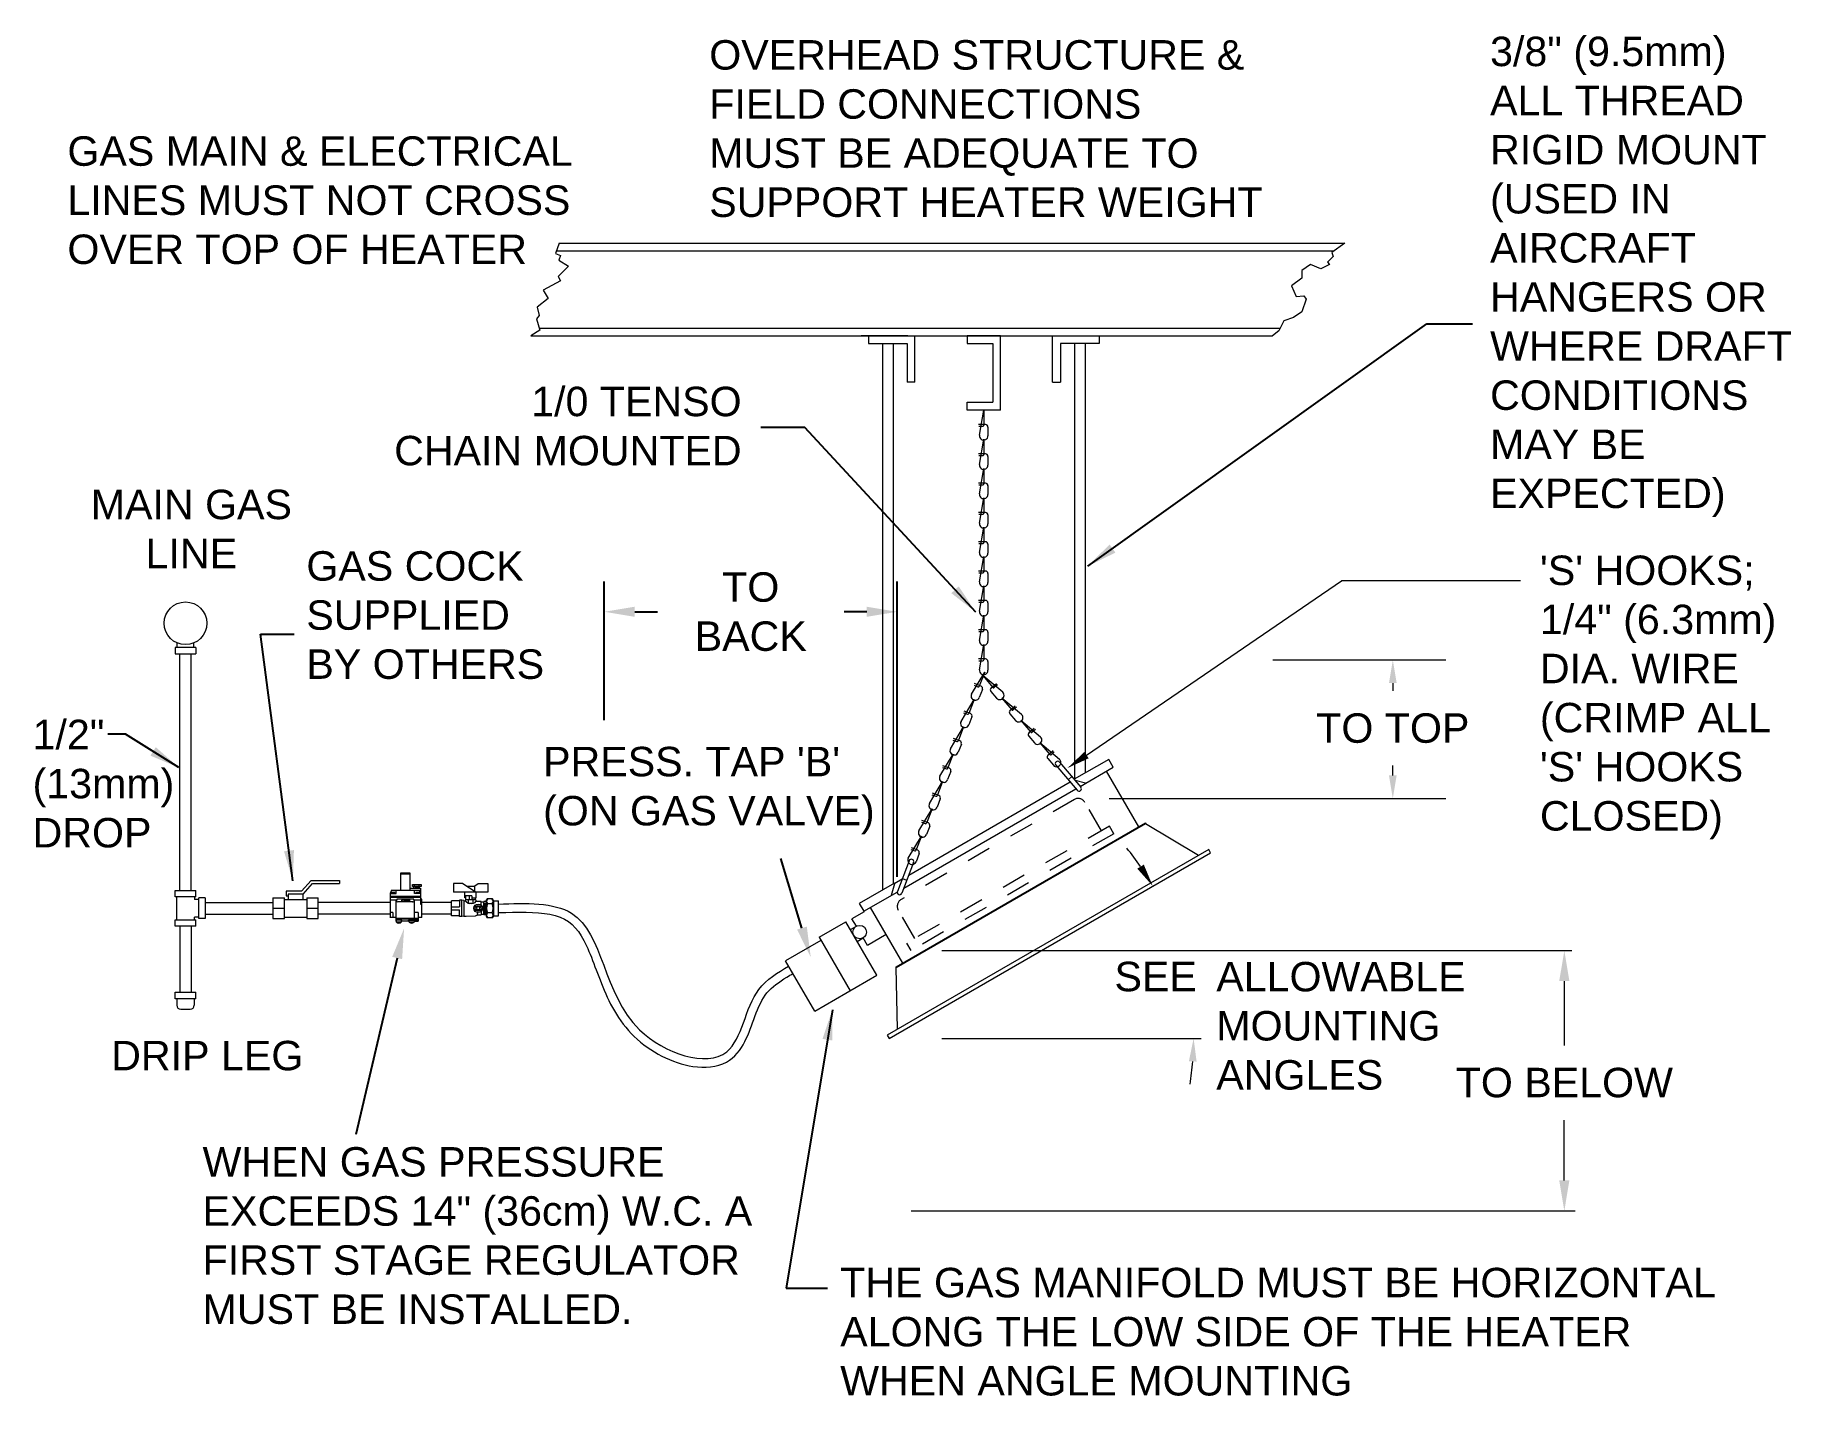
# Model space of a CAD drawing. Header units: inches. Extents: x 4.84 to 11.99, y 1.9 to 7.45.
import ezdxf

# ---------------------------------------------------------------- set-up
doc = ezdxf.new("R2010")
doc.units = ezdxf.units.IN
doc.header["$MEASUREMENT"] = 0
doc.linetypes.add('HIDDEN2', pattern=[0.1875, 0.125, -0.0625])
doc.layers.add('Objects', color=7, linetype='Continuous')
doc.layers.add('Text', color=7, linetype='Continuous')
doc.styles.add('Arial', font='ARIAL.TTF', dxfattribs={"height": 0.12})
doc.dimstyles.new('Arial', dxfattribs={"dimtxt": 0.15, "dimasz": 0.124, "dimexe": 0.124, "dimexo": 0.0625, "dimgap": 0.09, "dimtad": 0, "dimtih": 1, "dimtoh": 1, "dimdec": 3, "dimzin": 0, "dimdsep": 46, "dimtxsty": 'Arial', "dimcen": 0.09, "dimclrd": 256, "dimclre": 256, "dimclrt": 256, "dimadec": 0, "dimazin": 0, "dimtfac": 1, "dimtdec": 3, "dimtofl": 0, "dimtmove": 0, "dimatfit": 3, "dimfxl": 0, "dimtolj": 1, "dimtzin": 0, "dimarcsym": 0})
doc.dimstyles.new('STANDARD_WS', dxfattribs={"dimscale": 1.222222, "dimtxt": 0.18, "dimasz": 0.18, "dimexe": 0.18, "dimexo": 0.0625, "dimgap": 0.09, "dimtad": 0, "dimtih": 1, "dimtoh": 1, "dimdec": 4, "dimzin": 0, "dimdsep": 46, "dimtxsty": 'Standard', "dimcen": 0.09, "dimadec": 0, "dimazin": 0, "dimtfac": 1, "dimtdec": 4, "dimtofl": 0, "dimtmove": 0, "dimatfit": 3, "dimfxl": 0, "dimtolj": 1, "dimtzin": 0, "dimarcsym": 0})

# ---------------------------------------------------------------- blocks, each defined once
blk = doc.blocks.new('*D1')
at = {"layer": 'DEFPOINTS', "color": 0}
for p in [(8.4068, 3.716), (8.4068, 2.6555), (11.0672, 2.6555)]:
    blk.add_point(p, dxfattribs=at)
at = {"layer": 'Text', "color": 7, "lineweight": 20}
for p, q in [((8.5318, 3.716), (11.0982, 3.716)), ((11.0672, 3.592), (11.0672, 3.3298)), ((11.0672, 2.7795), (11.0672, 3.0256))]:
    blk.add_line(p, q, dxfattribs=at)
at = {"layer": 'Text', "color": 7}
for points in [[(11.0465, 3.592), (11.0878, 3.592), (11.0672, 3.716)], [(11.0465, 2.7795), (11.0878, 2.7795), (11.0672, 2.6555)]]:
    blk.add_solid(points, dxfattribs=at)
at = {"layer": 'Text', "color": 7, "lineweight": 20, "insert": (11.0672, 3.1777), "char_height": 0.12, "attachment_point": 5, "style": 'Arial'}
blk.add_mtext('\\A1;TO BELOW', dxfattribs=at)

msp = doc.modelspace()

# ---------------------------------------------------------------- linework, layer by layer
at = {"layer": 'Objects', "color": 7, "lineweight": 20}
for p, q in [((6.9729, 6.5983), (6.9577, 6.5564)), ((6.9729, 6.5983), (10.1738, 6.5983)), ((10.1738, 6.5983), (10.1202, 6.5594)), ((6.9577, 6.5564), (6.9784, 6.547)), ((6.9615, 6.5668), (10.1303, 6.5668)), ((6.9784, 6.547), (6.9709, 6.5283)), ((6.9709, 6.5283), (7.0103, 6.5039)), ((10.0333, 6.5112), (9.9985, 6.4861)), ((10.0758, 6.4938), (10.0333, 6.5112)), ((10.1105, 6.5112), (10.0758, 6.4938)), ((10.126, 6.544), (10.1028, 6.5208)), ((10.1028, 6.5208), (10.1105, 6.5112)), ((10.1202, 6.5594), (10.126, 6.544)), ((6.9784, 6.4439), (6.907, 6.4064)), ((7.0103, 6.5039), (6.969, 6.4626)), ((6.969, 6.4626), (6.9784, 6.4439)), ((9.9985, 6.4552), (9.956, 6.4243)), ((9.9985, 6.4861), (9.9985, 6.4552)), ((6.9277, 6.3726), (6.8826, 6.337)), ((6.907, 6.4064), (6.9277, 6.3726)), ((9.956, 6.4243), (9.9753, 6.38)), ((9.9753, 6.38), (10.0062, 6.3838)), ((10.0159, 6.3703), (9.9985, 6.3182)), ((10.0062, 6.3838), (10.0159, 6.3703)), ((6.892, 6.3032), (6.8807, 6.2901)), ((6.8826, 6.337), (6.892, 6.3032)), ((9.9637, 6.2951), (9.9251, 6.2816)), ((9.9985, 6.3182), (9.9637, 6.2951)), ((6.8939, 6.2432), (6.858, 6.2203)), ((6.8807, 6.2901), (6.8939, 6.2432)), ((6.8915, 6.2518), (9.9095, 6.2518)), ((9.9038, 6.2411), (9.8783, 6.2203)), ((9.9251, 6.2816), (9.9038, 6.2411)), ((6.858, 6.2203), (9.8783, 6.2203)), ((8.3926, 6.2203), (8.2036, 6.2203)), ((8.2332, 6.2203), (8.2332, 6.1888)), ((8.2332, 6.1888), (8.3907, 6.1888)), ((8.2901, 6.1888), (8.2901, 3.9632)), ((8.3339, 6.1888), (8.3339, 3.9885)), ((8.3907, 6.1888), (8.3907, 6.0313)), ((8.4222, 6.0313), (8.4222, 6.2203)), ((8.7708, 6.2203), (8.6347, 6.2203)), ((8.6347, 6.2203), (8.6347, 6.1888)), ((8.6347, 6.1888), (8.7393, 6.1888)), ((8.7393, 6.1888), (8.7393, 5.9497)), ((8.7708, 5.9182), (8.7708, 6.2203)), ((8.983, 6.0313), (8.983, 6.2203)), ((9.0145, 6.1888), (9.0145, 6.0313)), ((9.172, 6.1888), (9.0145, 6.1888)), ((9.0713, 6.1888), (9.0713, 4.4142)), ((9.1152, 6.1888), (9.1152, 4.4396)), ((9.172, 6.2203), (9.172, 6.1888)), ((8.4222, 6.0313), (8.3907, 6.0313)), ((8.983, 6.0313), (9.0145, 6.0313)), ((8.6347, 5.9497), (8.7393, 5.9497)), ((8.6347, 5.9182), (8.6347, 5.9497)), ((8.7708, 5.9182), (8.6347, 5.9182)), ((5.4928, 4.9512), (5.4086, 4.9512)), ((5.4086, 4.9512), (5.4086, 4.9247)), ((5.4172, 4.9512), (5.4172, 4.9689)), ((5.4843, 4.9512), (5.4843, 4.9689)), ((5.4928, 4.9512), (5.4928, 4.9247)), ((5.4086, 4.9247), (5.4928, 4.9247)), ((5.4275, 3.961), (5.4275, 4.9247)), ((5.4739, 3.961), (5.4739, 4.9247)), ((9.8795, 4.8999), (10.5839, 4.8999)), ((10.3686, 4.8059), (10.3686, 4.7738)), ((10.3686, 4.4297), (10.3686, 4.4696)), ((9.2137, 4.3357), (10.5839, 4.3357)), ((5.4086, 3.961), (5.4928, 3.961)), ((5.4086, 3.9345), (5.4086, 3.961)), ((5.4928, 3.9345), (5.4086, 3.9345)), ((5.4141, 3.9345), (5.4141, 3.8419)), ((5.4275, 3.961), (5.4739, 3.961)), ((5.4874, 3.9345), (5.4874, 3.9246)), ((5.4928, 3.9345), (5.4928, 3.961)), ((5.9238, 3.9579), (5.8614, 3.9579)), ((5.8614, 3.9579), (5.8614, 3.939)), ((5.8614, 3.939), (5.8685, 3.939)), ((5.9294, 3.9455), (5.8685, 3.9455)), ((5.8685, 3.9455), (5.8685, 3.9248)), ((5.9238, 3.9579), (5.962, 4.0011)), ((5.9294, 3.9455), (5.9676, 3.9887)), ((5.9304, 3.9248), (5.9304, 3.9455)), ((5.962, 4.0011), (6.0779, 4.0011)), ((5.9676, 3.9887), (6.0779, 3.9887)), ((6.0779, 4.0011), (6.0779, 3.9887)), ((5.5047, 3.9246), (5.4874, 3.9246)), ((5.5313, 3.9303), (5.5047, 3.9303)), ((5.5047, 3.8461), (5.5047, 3.9303)), ((5.5047, 3.865), (5.5047, 3.9114)), ((5.5313, 3.9303), (5.5313, 3.8461)), ((5.5313, 3.9114), (5.8071, 3.9114)), ((5.5313, 3.865), (5.8071, 3.865)), ((5.8071, 3.9303), (5.8534, 3.9303)), ((5.8071, 3.9303), (5.8071, 3.8461)), ((5.8071, 3.8882), (5.8534, 3.8882)), ((5.8534, 3.8461), (5.8534, 3.9303)), ((5.8534, 3.9248), (5.9455, 3.9248)), ((5.8534, 3.865), (5.8534, 3.9114)), ((5.9455, 3.9303), (5.9918, 3.9303)), ((5.9455, 3.9303), (5.9455, 3.8461)), ((5.9455, 3.8882), (5.9918, 3.8882)), ((5.9918, 3.8461), (5.9918, 3.9303)), ((6.2837, 3.9114), (5.9918, 3.9114)), ((5.9918, 3.865), (5.9918, 3.9114)), ((6.2837, 3.865), (5.9918, 3.865)), ((6.5341, 3.9114), (6.414, 3.9114)), ((6.5341, 3.865), (6.414, 3.865)), ((5.4086, 3.8419), (5.4928, 3.8419)), ((5.4086, 3.8154), (5.4086, 3.8419)), ((5.4928, 3.8154), (5.4086, 3.8154)), ((5.4275, 3.8419), (5.4739, 3.8419)), ((5.4275, 3.8154), (5.4275, 3.5463)), ((5.4739, 3.8154), (5.4739, 3.5463)), ((5.5047, 3.8517), (5.4874, 3.8517)), ((5.4874, 3.8419), (5.4874, 3.8517)), ((5.4928, 3.8154), (5.4928, 3.8419)), ((5.5313, 3.8461), (5.5047, 3.8461)), ((5.8071, 3.8461), (5.8534, 3.8461)), ((5.8534, 3.8516), (5.9455, 3.8516)), ((5.9455, 3.8461), (5.9918, 3.8461)), ((5.4086, 3.5463), (5.4928, 3.5463)), ((5.4086, 3.5198), (5.4086, 3.5463)), ((5.4928, 3.5198), (5.4086, 3.5198)), ((5.4148, 3.5198), (5.4148, 3.4938)), ((5.4867, 3.5198), (5.4867, 3.4938)), ((5.4928, 3.5198), (5.4928, 3.5463)), ((5.4317, 3.4769), (5.4697, 3.4769)), ((8.5315, 3.3585), (9.5882, 3.3585))]:
    msp.add_line(p, q, dxfattribs=at)
at = {"layer": 'Objects', "color": 7, "linetype": 'Continuous', "lineweight": 20}
for p, q in [((8.685, 5.8152), (8.7027, 5.9182)), ((8.7027, 5.9182), (8.7027, 5.856)), ((8.7094, 5.8593), (8.6813, 5.8593)), ((8.6817, 5.852), (8.6988, 5.852)), ((8.685, 5.6958), (8.7027, 5.7988)), ((8.7027, 5.7988), (8.7027, 5.7366)), ((8.7194, 5.8488), (8.7194, 5.8131)), ((8.7094, 5.7398), (8.6813, 5.7398)), ((8.6817, 5.7326), (8.6988, 5.7326)), ((8.7194, 5.7294), (8.7194, 5.6937)), ((8.685, 5.5763), (8.7027, 5.6793)), ((8.7027, 5.6793), (8.7027, 5.6171)), ((8.7094, 5.6204), (8.6813, 5.6204)), ((8.6817, 5.6132), (8.6988, 5.6132)), ((8.7194, 5.61), (8.7194, 5.5743)), ((8.685, 5.4569), (8.7027, 5.5599)), ((8.7027, 5.5599), (8.7027, 5.4977)), ((8.7094, 5.501), (8.6813, 5.501)), ((8.6817, 5.4938), (8.6988, 5.4938)), ((8.685, 5.3375), (8.7027, 5.4405)), ((8.7027, 5.4405), (8.7027, 5.3783)), ((8.7194, 5.4905), (8.7194, 5.4548)), ((8.7094, 5.3816), (8.6813, 5.3816)), ((8.6817, 5.3743), (8.6988, 5.3743)), ((8.7194, 5.3711), (8.7194, 5.3354)), ((8.685, 5.2181), (8.7027, 5.3211)), ((8.7027, 5.3211), (8.7027, 5.2589)), ((8.7094, 5.2621), (8.6813, 5.2621)), ((8.6817, 5.2549), (8.6988, 5.2549)), ((8.7194, 5.2517), (8.7194, 5.216)), ((8.685, 5.0986), (8.7027, 5.2016)), ((8.7027, 5.2016), (8.7027, 5.1395)), ((8.7094, 5.1427), (8.6813, 5.1427)), ((8.6817, 5.1355), (8.6988, 5.1355)), ((8.685, 4.9792), (8.7027, 5.0822)), ((8.7027, 5.0822), (8.7027, 5.02)), ((8.7194, 5.1323), (8.7194, 5.0966)), ((8.7094, 5.0233), (8.6813, 5.0233)), ((8.6817, 5.0161), (8.6988, 5.0161)), ((8.7194, 5.0128), (8.7194, 4.9771)), ((8.685, 4.8598), (8.7027, 4.9628)), ((8.7027, 4.9628), (8.7027, 4.9006)), ((8.7094, 4.9039), (8.6813, 4.9039)), ((8.6817, 4.8966), (8.6988, 4.8966)), ((8.7194, 4.8934), (8.7194, 4.8577)), ((8.6526, 4.761), (8.7062, 4.8507)), ((8.6628, 4.7966), (8.6788, 4.7904)), ((8.6913, 4.7933), (8.6651, 4.8034)), ((8.7062, 4.8507), (8.6839, 4.7927)), ((8.7795, 4.7683), (8.6993, 4.8354)), ((8.6993, 4.8354), (8.7395, 4.788)), ((8.7323, 4.7861), (8.7537, 4.8043)), ((8.7582, 4.7985), (8.7451, 4.7875)), ((8.6097, 4.6496), (8.6633, 4.7393)), ((8.6633, 4.7393), (8.641, 4.6813)), ((8.6969, 4.78), (8.6841, 4.7467)), ((8.7314, 4.7717), (8.7545, 4.7444)), ((8.8566, 4.6772), (8.7765, 4.7443)), ((8.7765, 4.7443), (8.8167, 4.6968)), ((8.6199, 4.6851), (8.6358, 4.679)), ((8.6484, 4.6819), (8.6222, 4.692)), ((8.654, 4.6686), (8.6411, 4.6352)), ((8.8086, 4.6805), (8.8316, 4.6533)), ((8.8095, 4.695), (8.8309, 4.7131)), ((8.8353, 4.7074), (8.8223, 4.6963)), ((8.9338, 4.586), (8.8537, 4.6531)), ((8.8537, 4.6531), (8.8938, 4.6057)), ((8.5668, 4.5381), (8.6204, 4.6279)), ((8.6054, 4.5705), (8.5792, 4.5806)), ((8.6204, 4.6279), (8.598, 4.5698)), ((8.8857, 4.5894), (8.9088, 4.5621)), ((8.8866, 4.6038), (8.9081, 4.622)), ((8.9125, 4.6162), (8.8994, 4.6052)), ((8.5238, 4.4267), (8.5774, 4.5164)), ((8.5774, 4.5164), (8.5551, 4.4584)), ((8.5769, 4.5737), (8.5929, 4.5676)), ((8.611, 4.5571), (8.5982, 4.5238)), ((9.0109, 4.4949), (8.9308, 4.562)), ((8.9308, 4.562), (8.971, 4.5145)), ((8.9638, 4.5127), (8.9852, 4.5308)), ((8.9896, 4.5251), (8.9766, 4.514)), ((8.534, 4.4623), (8.55, 4.4561)), ((8.5625, 4.459), (8.5363, 4.4691)), ((8.5681, 4.4457), (8.5553, 4.4124)), ((8.9629, 4.4982), (8.9859, 4.471)), ((8.9961, 4.4711), (9.0826, 4.3689)), ((9.0112, 4.4838), (9.0977, 4.3816)), ((9.2112, 4.495), (9.0705, 4.4137)), ((9.095, 4.3848), (9.2298, 4.4626)), ((9.3335, 4.2201), (9.2026, 4.4469)), ((9.2298, 4.4626), (9.2112, 4.495)), ((8.3764, 3.9699), (9.0776, 4.3748)), ((9.0544, 4.4022), (8.3966, 4.0224)), ((8.4809, 4.3153), (8.5345, 4.405)), ((8.5345, 4.405), (8.5121, 4.347)), ((9.0613, 4.4246), (9.0463, 4.4118)), ((9.1173, 4.3977), (9.0743, 4.4092)), ((8.4379, 4.2038), (8.4916, 4.2935)), ((8.4916, 4.2935), (8.4692, 4.2355)), ((8.4911, 4.3508), (8.507, 4.3447)), ((8.5196, 4.3476), (8.4934, 4.3577)), ((8.5252, 4.3342), (8.5123, 4.3009)), ((8.3449, 3.6494), (9.3607, 4.2359)), ((8.3459, 3.6477), (9.3617, 4.2342)), ((8.4481, 4.2394), (8.4641, 4.2332)), ((8.4766, 4.2361), (8.4504, 4.2463)), ((8.4822, 4.2228), (8.4694, 4.1895)), ((9.3607, 4.2359), (9.3617, 4.2342)), ((9.3617, 4.2342), (9.5776, 4.1043)), ((8.395, 4.0924), (8.4486, 4.1821)), ((8.4486, 4.1821), (8.4263, 4.1241)), ((9.6185, 4.1279), (8.3095, 3.3721)), ((8.3173, 3.3585), (9.6264, 4.1143)), ((8.3984, 4.0819), (8.3503, 3.957)), ((8.4052, 4.1279), (8.4211, 4.1218)), ((8.4337, 4.1247), (8.4075, 4.1348)), ((8.4393, 4.1114), (8.4265, 4.078)), ((9.6264, 4.1143), (9.6185, 4.1279)), ((6.3266, 4.0319), (6.3266, 3.962)), ((6.3654, 4.0319), (6.3266, 4.0319)), ((6.3654, 4.028), (6.3266, 4.028)), ((6.3654, 3.962), (6.3654, 4.0319)), ((8.3695, 4.0068), (8.3395, 3.9894)), ((8.4168, 4.0748), (8.3687, 3.9499)), ((8.3705, 4.0094), (8.3889, 4.0024)), ((6.2897, 3.962), (6.2839, 3.9484)), ((6.2839, 3.9484), (6.3091, 3.9484)), ((6.2839, 3.9484), (6.2839, 3.8513)), ((6.4082, 3.9367), (6.2839, 3.9367)), ((6.2878, 3.9523), (6.2878, 3.9484)), ((6.3033, 3.9523), (6.2878, 3.9523)), ((6.2897, 3.962), (6.4082, 3.962)), ((6.3033, 3.9484), (6.3033, 3.9523)), ((6.3091, 3.9484), (6.3091, 3.962)), ((6.3656, 3.9697), (6.4082, 3.9697)), ((6.3752, 3.9775), (6.3752, 3.9853)), ((6.3752, 3.9853), (6.4101, 3.9853)), ((6.4101, 3.9775), (6.3752, 3.9775)), ((6.381, 3.9697), (6.381, 3.9775)), ((6.383, 3.9775), (6.383, 3.9853)), ((6.383, 3.9484), (6.383, 3.962)), ((6.4082, 3.9484), (6.383, 3.9484)), ((6.4012, 3.974), (6.3845, 3.974)), ((6.3887, 3.9523), (6.3887, 3.9484)), ((6.4043, 3.9523), (6.3887, 3.9523)), ((6.4024, 3.9775), (6.4024, 3.9853)), ((6.4024, 3.962), (6.4082, 3.9484)), ((6.4043, 3.9697), (6.4043, 3.9775)), ((6.4043, 3.9484), (6.4043, 3.9523)), ((6.4082, 3.9697), (6.4082, 3.9057)), ((6.4101, 3.9853), (6.4101, 3.9775)), ((6.5807, 3.9892), (6.5419, 3.9892)), ((6.5419, 3.9892), (6.5419, 3.9543)), ((6.6817, 3.9543), (6.5419, 3.9543)), ((6.5807, 3.9892), (6.635, 3.9543)), ((6.5885, 3.9309), (6.5885, 3.9543)), ((6.6176, 3.9387), (6.5885, 3.9387)), ((6.593, 3.9232), (6.593, 3.9387)), ((6.6273, 3.9776), (6.5988, 3.9776)), ((6.606, 3.9387), (6.606, 3.9232)), ((6.6176, 3.9387), (6.6176, 3.9232)), ((6.6247, 3.9776), (6.6429, 3.9892)), ((6.6273, 3.9776), (6.6273, 3.9592)), ((6.6351, 3.9309), (6.6351, 3.9543)), ((6.6429, 3.9892), (6.6817, 3.9892)), ((6.6817, 3.9892), (6.6817, 3.9543)), ((8.3385, 3.9911), (8.1953, 3.9085)), ((8.214, 3.8761), (8.3497, 3.9545)), ((8.3265, 3.9411), (8.3395, 3.9894)), ((8.3395, 3.9894), (8.3385, 3.9911)), ((6.2952, 3.8705), (6.2837, 3.8705)), ((6.4082, 3.9329), (6.2839, 3.9329)), ((6.3111, 3.9212), (6.2839, 3.9212)), ((6.2952, 3.8705), (6.2952, 3.8513)), ((6.3092, 3.8356), (6.3092, 3.9212)), ((6.381, 3.9251), (6.3111, 3.9251)), ((6.3111, 3.9251), (6.3111, 3.9212)), ((6.3761, 3.9144), (6.3159, 3.9144)), ((6.3302, 3.9228), (6.3318, 3.9197)), ((6.3409, 3.9228), (6.3302, 3.9228)), ((6.3302, 3.9165), (6.3318, 3.9196)), ((6.3409, 3.9165), (6.3302, 3.9165)), ((6.3424, 3.9206), (6.3409, 3.9228)), ((6.3424, 3.9187), (6.3409, 3.9165)), ((6.3543, 3.9206), (6.3424, 3.9206)), ((6.3543, 3.9187), (6.3424, 3.9187)), ((6.3663, 3.9196), (6.3543, 3.9223)), ((6.3543, 3.9223), (6.3543, 3.9206)), ((6.3663, 3.9196), (6.3543, 3.917)), ((6.3543, 3.917), (6.3543, 3.9187)), ((6.381, 3.9212), (6.381, 3.9251)), ((6.4082, 3.9212), (6.381, 3.9212)), ((6.383, 3.8356), (6.383, 3.9212)), ((6.3985, 3.8707), (6.383, 3.8707)), ((6.3985, 3.8707), (6.3985, 3.8357)), ((6.414, 3.9251), (6.4082, 3.9251)), ((6.4082, 3.9057), (6.414, 3.9057)), ((6.414, 3.8513), (6.414, 3.9251)), ((6.5671, 3.9193), (6.5341, 3.9193)), ((6.5341, 3.8571), (6.5341, 3.9193)), ((6.5341, 3.894), (6.5671, 3.894)), ((6.5341, 3.8823), (6.5671, 3.8823)), ((6.5769, 3.9215), (6.5671, 3.9215)), ((6.5671, 3.9215), (6.5671, 3.894)), ((6.5671, 3.8549), (6.5671, 3.8823)), ((6.5846, 3.9204), (6.5769, 3.9215)), ((6.5769, 3.8549), (6.5769, 3.9215)), ((6.5846, 3.9204), (6.5846, 3.8559)), ((6.593, 3.9309), (6.5885, 3.9309)), ((6.593, 3.9232), (6.5898, 3.918)), ((6.6334, 3.9232), (6.593, 3.9232)), ((6.6027, 3.9232), (6.6027, 3.9093)), ((6.6176, 3.9076), (6.606, 3.9076)), ((6.6176, 3.9309), (6.6351, 3.9309)), ((6.6208, 3.9232), (6.6208, 3.9081)), ((6.6306, 3.9309), (6.6306, 3.9232)), ((6.6334, 3.9232), (6.6334, 3.9159)), ((6.6546, 3.9154), (6.6334, 3.9154)), ((6.6361, 3.8882), (6.6395, 3.894)), ((6.6395, 3.8823), (6.6361, 3.8882)), ((6.6462, 3.894), (6.6395, 3.894)), ((6.6462, 3.8823), (6.6395, 3.8823)), ((6.6407, 3.8709), (6.6407, 3.8667)), ((6.6462, 3.894), (6.6496, 3.8882)), ((6.6496, 3.8882), (6.6462, 3.8823)), ((6.6546, 3.9012), (6.6546, 3.9154)), ((6.6662, 3.9137), (6.6546, 3.9137)), ((6.6546, 3.8752), (6.6546, 3.861)), ((6.6662, 3.8627), (6.6546, 3.8627)), ((6.6749, 3.9154), (6.6662, 3.9154)), ((6.6662, 3.861), (6.6662, 3.9154)), ((6.6704, 3.9109), (6.6704, 3.8655)), ((6.6749, 3.9205), (6.6787, 3.9259)), ((6.6749, 3.9205), (6.6749, 3.8559)), ((6.7012, 3.9264), (6.6795, 3.9264)), ((6.7001, 3.9071), (6.6808, 3.9071)), ((6.7001, 3.8692), (6.6808, 3.8692)), ((6.706, 3.9205), (6.7022, 3.9259)), ((6.706, 3.9205), (6.706, 3.8559)), ((6.706, 3.9193), (6.7254, 3.9193)), ((6.7254, 3.8571), (6.7254, 3.9193)), ((8.215, 3.8744), (8.1656, 3.8458)), ((8.1953, 3.9085), (8.214, 3.8761)), ((8.3722, 3.6651), (8.2412, 3.8919)), ((6.3092, 3.8513), (6.2837, 3.8513)), ((6.3104, 3.8357), (6.3091, 3.8357)), ((6.3985, 3.8474), (6.3092, 3.8474)), ((6.3985, 3.8435), (6.3092, 3.8435)), ((6.3325, 3.8397), (6.3092, 3.8397)), ((6.3104, 3.8319), (6.3104, 3.8397)), ((6.3298, 3.8319), (6.3104, 3.8319)), ((6.3298, 3.8397), (6.3298, 3.8319)), ((6.3622, 3.8357), (6.3298, 3.8357)), ((6.3324, 3.8358), (6.3324, 3.8397)), ((6.3596, 3.8358), (6.3596, 3.8396)), ((6.3597, 3.8397), (6.3985, 3.8397)), ((6.3622, 3.8319), (6.3622, 3.8397)), ((6.3816, 3.8319), (6.3622, 3.8319)), ((6.3816, 3.8397), (6.3816, 3.8319)), ((6.3816, 3.8357), (6.3985, 3.8357)), ((6.414, 3.8513), (6.3985, 3.8513)), ((6.5671, 3.8571), (6.5341, 3.8571)), ((6.5769, 3.8549), (6.5671, 3.8549)), ((6.5846, 3.8559), (6.5769, 3.8549)), ((6.5846, 3.8559), (6.5941, 3.8559)), ((6.5941, 3.8559), (6.632, 3.8576)), ((6.6387, 3.861), (6.6546, 3.861)), ((6.6749, 3.861), (6.6662, 3.861)), ((6.6749, 3.8559), (6.6787, 3.8505)), ((6.7012, 3.85), (6.6796, 3.85)), ((6.706, 3.8559), (6.7022, 3.8505)), ((6.706, 3.8571), (6.7254, 3.8571)), ((8.0318, 3.7706), (8.1409, 3.8336)), ((8.2668, 3.6154), (8.1409, 3.8336)), ((8.1594, 3.8014), (8.1833, 3.8152)), ((8.1833, 3.8152), (8.1656, 3.8458)), ((8.0392, 3.7577), (7.8951, 3.6745)), ((8.0318, 3.7706), (8.1577, 3.5524)), ((8.187, 3.7537), (8.2108, 3.7675)), ((8.2285, 3.7368), (8.2109, 3.7674)), ((8.3052, 3.781), (8.2285, 3.7368)), ((8.0136, 3.4692), (7.8951, 3.6745)), ((8.3459, 3.6477), (8.3449, 3.6494)), ((8.3504, 3.3958), (8.3459, 3.6477)), ((8.0136, 3.4692), (8.2668, 3.6154)), ((8.3095, 3.3721), (8.3173, 3.3585))]:
    msp.add_line(p, q, dxfattribs=at)
at = {"layer": 'Objects', "color": 7, "linetype": 'HIDDEN2', "lineweight": 20, "ltscale": 0.5}
for p, q in [((9.0714, 4.3315), (8.3657, 3.9241)), ((9.1813, 4.204), (9.1144, 4.32)), ((9.2139, 4.2228), (8.3891, 3.7467)), ((9.2316, 4.1922), (9.2139, 4.2228)), ((9.2316, 4.1922), (8.4068, 3.716)), ((8.4211, 3.7651), (8.3542, 3.8811)), ((8.4068, 3.716), (8.3891, 3.7467))]:
    msp.add_line(p, q, dxfattribs=at)
at = {"layer": 'Objects', "color": 7, "lineweight": 20}
msp.add_lwpolyline([(9.1208, 4.5123), (10.1591, 5.2217)], dxfattribs=at)
at = {"layer": 'Objects', "color": 7, "linetype": 'Continuous', "lineweight": 20}
for points in [[(6.5846, 3.9204, 0), (6.5945, 3.9155, 0), (6.6027, 3.9094, 0), (6.606, 3.9076, 0)], [(6.6176, 3.9076, 0), (6.6243, 3.9088, 0), (6.6312, 3.9124, 0), (6.6334, 3.9154, 0)]]:
    msp.add_polyline3d(points, dxfattribs=at)
at = {"layer": 'Objects', "color": 7, "lineweight": 20}
msp.add_circle((5.4507, 5.0493), 0.087, dxfattribs=at)
at = {"layer": 'Objects', "color": 7, "linetype": 'Continuous', "lineweight": 20}
for centre, radius in [((6.6429, 3.8882), 0.0175), ((6.6429, 3.8882), 0.0117), ((8.1971, 3.7913), 0.0275)]:
    msp.add_circle(centre, radius, dxfattribs=at)
for centre, radius, start, end in [((8.7021, 5.8131), 0.0173, 173.07312, 0.00042), ((8.6988, 5.856), 0.00397, 269.99897, 0.00082), ((8.7087, 5.8486), 0.0107, 1.26212, 86.22325), ((8.6988, 5.7366), 0.00397, 269.99897, 0.00082), ((8.7087, 5.7292), 0.0107, 1.26212, 86.22325), ((8.7021, 5.6937), 0.0173, 173.07312, 0.00042), ((8.6988, 5.6171), 0.00397, 269.99897, 0.00082), ((8.7087, 5.6097), 0.0107, 1.26212, 86.22325), ((8.7021, 5.5743), 0.0173, 173.07312, 0.00042), ((8.7021, 5.4548), 0.0173, 173.07312, 0.00042), ((8.6988, 5.4977), 0.00397, 269.99897, 0.00082), ((8.7087, 5.4903), 0.0107, 1.26212, 86.22325), ((8.6988, 5.3783), 0.00397, 269.99897, 0.00082), ((8.7087, 5.3709), 0.0107, 1.26212, 86.22325), ((8.7021, 5.3354), 0.0173, 173.07312, 0.00042), ((8.6988, 5.2589), 0.00397, 269.99897, 0.00082), ((8.7087, 5.2515), 0.0107, 1.26212, 86.22325), ((8.7021, 5.216), 0.0173, 173.07312, 0.00042), ((8.7021, 5.0966), 0.0173, 173.07312, 0.00002), ((8.6988, 5.1395), 0.00397, 269.99897, 0.00082), ((8.7087, 5.132), 0.0107, 1.26212, 86.22325), ((8.6988, 5.02), 0.00397, 269.99897, 0.00082), ((8.7087, 5.0126), 0.0107, 1.26212, 86.22325), ((8.7021, 4.9771), 0.0173, 173.07332, 0.00003), ((8.6988, 4.9006), 0.00397, 270.00045, 359.99934), ((8.7087, 4.8932), 0.0107, 1.26212, 86.22325), ((8.6802, 4.7941), 0.00397, 248.92847, 338.93032), ((8.7021, 4.8577), 0.0173, 173.07332, 0.00003), ((8.6868, 4.7836), 0.0107, 340.19163, 65.15275), ((8.6679, 4.7529), 0.0173, 152.00262, 338.92992), ((8.7397, 4.7784), 0.0107, 134.02315, 218.98428), ((8.7426, 4.7905), 0.00397, 220.24558, 310.24744), ((8.7677, 4.7556), 0.0173, 220.24598, 47.17328), ((8.625, 4.6415), 0.0173, 152.00262, 338.92953), ((8.6372, 4.6827), 0.00397, 248.92847, 338.93032), ((8.6439, 4.6722), 0.0107, 340.19163, 65.15275), ((8.8169, 4.6873), 0.0107, 134.02315, 218.98428), ((8.8197, 4.6994), 0.00397, 220.24558, 310.24744), ((8.8448, 4.6645), 0.0173, 220.24638, 47.17328), ((8.8941, 4.5961), 0.0107, 134.02315, 218.98428), ((8.8969, 4.6082), 0.00397, 220.24558, 310.24744), ((8.922, 4.5733), 0.0173, 220.24637, 47.17309), ((8.582, 4.53), 0.0173, 152.00282, 338.92953), ((8.5943, 4.5713), 0.00397, 248.92847, 338.93032), ((8.6009, 4.5607), 0.0107, 340.19163, 65.15275), ((8.9712, 4.505), 0.0107, 134.02315, 218.98428), ((8.974, 4.5171), 0.00397, 220.24707, 310.24596), ((8.5514, 4.4598), 0.00397, 248.92847, 338.93032), ((8.558, 4.4493), 0.0107, 340.19163, 65.15275), ((8.9992, 4.4822), 0.0173, 220.24637, 47.17309), ((9.0036, 4.4775), 0.00986, 40.2464, 220.2464), ((8.5391, 4.4186), 0.0173, 152.00262, 338.92992), ((9.0901, 4.3753), 0.00986, 220.2464, 40.2464), ((8.4962, 4.3071), 0.0173, 152.00262, 338.92953), ((8.5084, 4.3484), 0.00397, 248.92847, 338.93032), ((8.5151, 4.3379), 0.0107, 340.19163, 65.15275), ((8.4655, 4.2369), 0.00397, 248.92847, 338.93032), ((8.4721, 4.2264), 0.0107, 340.19163, 65.15275), ((8.4532, 4.1957), 0.0173, 152.00282, 338.92953), ((8.4103, 4.0843), 0.0173, 152.00282, 338.92953), ((8.4076, 4.0784), 0.00986, 338.9295, 158.9295), ((8.4226, 4.1255), 0.00397, 248.92995, 338.92884), ((8.4292, 4.115), 0.0107, 340.19163, 65.15275), ((8.3595, 3.9534), 0.00986, 158.9295, 338.9295), ((6.316, 3.9212), 0.00679, 179.99601, 269.95017), ((6.3762, 3.9212), 0.00679, 268.04606, 359.728), ((6.6316, 3.8667), 0.00909, 272.53121, 0.00239), ((6.6908, 3.9162), 0.0135, 137.94274, 222.05726), ((6.7309, 3.8882), 0.0536, 159.2837, 200.7163), ((6.6908, 3.8602), 0.0135, 137.9439, 222.0561), ((6.6796, 3.9252), 0.00115, 359.99645, 144.8094), ((6.7012, 3.9252), 0.00115, 35.19238, 180.00364), ((6.6901, 3.9162), 0.0135, 317.94274, 42.05726), ((6.65, 3.8882), 0.0536, 339.2837, 20.7163), ((6.6901, 3.8602), 0.0135, 317.9439, 42.0561), ((6.3201, 3.8422), 0.0142, 226.77601, 313.22399), ((6.3719, 3.8422), 0.0142, 226.77604, 313.22396), ((6.6796, 3.8512), 0.00115, 215.18796, 359.99891), ((6.7012, 3.8512), 0.00115, 180.001, 324.81025)]:
    msp.add_arc(centre, radius, start, end, dxfattribs=at)
at = {"layer": 'Objects', "color": 7, "linetype": 'HIDDEN2', "lineweight": 20, "ltscale": 0.5}
for centre, start, end in [((9.0871, 4.3042), 30.00364, 119.99636), ((8.3814, 3.8968), 120.00313, 209.99339)]:
    msp.add_arc(centre, 0.0315, start, end, dxfattribs=at)
at = {"layer": 'Objects', "color": 7, "lineweight": 20}
for centre, radius, start, end in [((8.3173, 3.3585), 1.2398, 34.34497, 38.68994), ((5.4317, 3.4938), 0.0169, 180, 270), ((5.4697, 3.4938), 0.0169, 270, 0), ((8.3173, 3.3585), 1.2398, 351.31006, 355.65503)]:
    msp.add_arc(centre, radius, start, end, dxfattribs=at)
msp.add_spline([(6.7254, 3.9057), (7.0234, 3.8682), (7.3002, 3.3938), (7.6554, 3.3041), (7.7863, 3.5581), (7.9074, 3.6531)], degree=3, dxfattribs=at)
msp.add_open_spline([(6.7266, 3.8707), (6.8029, 3.8731), (6.8775, 3.8751), (6.9966, 3.8518), (7.0323, 3.826), (7.0928, 3.727), (7.1152, 3.6565), (7.1744, 3.5084), (7.2121, 3.43), (7.344, 3.303), (7.4332, 3.2572), (7.5662, 3.2368), (7.6141, 3.24), (7.6883, 3.2799), (7.7124, 3.3118), (7.7458, 3.3782), (7.7575, 3.4142), (7.7842, 3.4855), (7.799, 3.5191), (7.8398, 3.5681), (7.8681, 3.5881), (7.9083, 3.6129), (7.9165, 3.6178), (7.9249, 3.6228)], degree=3, knots=[0, 0, 0, 0, 0.202883, 0.202883, 0.419306, 0.419306, 0.635729, 0.635729, 0.852152, 0.852152, 1.068575, 1.068575, 1.191703, 1.191703, 1.294317, 1.294317, 1.39693, 1.39693, 1.511678, 1.511678, 1.626425, 1.626425, 1.65514, 1.65514, 1.65514, 1.65514], dxfattribs=at)
at = {"layer": 'Objects', "color": 7}
for points in [[(10.3529, 4.8059), (10.3842, 4.8059), (10.3686, 4.8999)], [(10.3529, 4.4297), (10.3842, 4.4297), (10.3686, 4.3357)], [(9.3543, 4.0663), (9.3278, 4.0497), (9.3911, 3.9784)], [(9.538, 3.2652), (9.5693, 3.264), (9.5572, 3.3585)]]:
    msp.add_solid(points, dxfattribs=at)
at = {"layer": 'Objects', "color": 7, "lineweight": 20}
msp.add_solid([(9.1297, 4.4994), (9.0432, 4.4593), (9.112, 4.5252)], dxfattribs=at)
at = {"layer": 'Text', "lineweight": 20}
for p, q in [((10.8885, 5.2217), (10.1591, 5.2217)), ((8.4068, 2.6555), (11.1115, 2.6555))]:
    msp.add_line(p, q, dxfattribs=at)
at = {"layer": 'Text'}
for p, q in [((7.1568, 4.6543), (7.1568, 5.2202)), ((8.3496, 4.0159), (8.3496, 5.2202)), ((7.2808, 5.0962), (7.3727, 5.0962)), ((8.2256, 5.0962), (8.1338, 5.0962)), ((7.9617, 3.8076), (7.8756, 4.0913)), ((6.313, 3.6858), (6.1445, 2.9664))]:
    msp.add_line(p, q, dxfattribs=at)
for points in [[(7.2808, 5.1169), (7.2808, 5.0756), (7.1568, 5.0962)], [(8.2256, 5.1169), (8.2256, 5.0756), (8.3496, 5.0962)], [(6.2928, 3.6906), (6.3412, 3.8066), (6.3331, 3.6811)], [(7.9815, 3.8136), (7.9977, 3.6889), (7.9419, 3.8016)]]:
    msp.add_solid(points, dxfattribs=at)

# ---------------------------------------------------------------- texts
at = {"layer": 'Objects', "color": 7, "lineweight": 20, "char_height": 0.12, "style": 'Arial'}
for s, insert, attachment_point in [('3/8" (9.5mm)\\PALL THREAD \\PRIGID MOUNT \\P(USED IN \\PAIRCRAFT \\PHANGERS OR \\PWHERE DRAFT \\PCONDITIONS \\PMAY BE \\PEXPECTED)', (10.7648, 6.4608), 4), ('OVERHEAD STRUCTURE & \\PFIELD CONNECTIONS\\PMUST BE ADEQUATE TO \\PSUPPORT HEATER WEIGHT', (7.5842, 7.4249), 1), ('GAS MAIN & ELECTRICAL\\PLINES MUST NOT CROSS\\POVER TOP OF HEATER', (4.9697, 7.0331), 1), ('1/0 TENSO\\PCHAIN MOUNTED', (7.7161, 5.8521), 6), ('MAIN GAS\\PLINE', (5.4746, 5.5935), 2), ('GAS COCK\\PSUPPLIED\\PBY OTHERS', (5.943, 5.343), 1), ('\'S\' HOOKS;\\P1/4" (6.3mm)\\PDIA. WIRE\\P(CRIMP ALL \\P\'S\' HOOKS \\PCLOSED)', (10.9678, 5.3252), 1), ('1/2" \\P(13mm)\\PDROP', (4.8278, 4.6564), 1), ('\\A1;TO TOP', (10.3686, 4.6217), 5), ("PRESS. TAP 'B'\\P(ON GAS VALVE)", (6.9074, 4.546), 1), ('\\A1;SEE', (9.4027, 3.6096), 5), ('ALLOWABLE\\PMOUNTING\\PANGLES', (9.6496, 3.6698), 1), ('DRIP LEG', (5.1482, 3.3483), 1), ('WHEN GAS PRESSURE \\PEXCEEDS 14" (36cm) W.C. A \\PFIRST STAGE REGULATOR \\PMUST BE INSTALLED.', (5.5203, 2.9154), 1), ('THE GAS MANIFOLD MUST BE HORIZONTAL \\PALONG THE LOW SIDE OF THE HEATER \\PWHEN ANGLE MOUNTING', (8.1177, 2.4237), 1)]:
    msp.add_mtext(s, dxfattribs=dict(at, insert=insert, attachment_point=attachment_point))
at = {"layer": 'Text', "insert": (7.7532, 5.0962), "char_height": 0.12, "attachment_point": 5, "style": 'Arial'}
msp.add_mtext('TO\\PBACK', dxfattribs=at)

# ---------------------------------------------------------------- dimensions: what is measured, and where the dimension line sits
at = {"layer": 'Text', "lineweight": 20}
dim = msp.add_linear_dim(base=(11.0672, 2.6555), p1=(8.4068, 3.716), p2=(8.4068, 2.6555), angle=90, text='TO BELOW', dimstyle='STANDARD_WS', override={"dimscale": 1, "dimtxt": 0.15, "dimasz": 0.124, "dimexe": 0.031, "dimexo": 0.125, "dimdec": 0, "dimzin": 4, "dimpost": '"', "dimtxsty": 'Arial', "dimcen": 0, "dimse2": 1, "dimclrd": 7, "dimclre": 7, "dimclrt": 7, "dimtdec": 0, "dimtzin": 4, "dimlwd": 20, "dimlwe": 20}, dxfattribs=at)
dim.commit()
dim.dimension.update_dxf_attribs({"geometry": '*D1', "text_midpoint": (11.0672, 3.1777), "dimtype": 160})

# ---------------------------------------------------------------- leaders
at = {"layer": 'Text'}
for points in [[(9.1258, 5.2818), (10.5072, 6.2689), (10.6928, 6.2689)], [(8.6696, 5.0949), (7.9736, 5.8465), (7.7949, 5.8465)], [(5.8883, 4), (5.7566, 5.0053), (5.893, 5.0053)], [(5.4237, 4.4614), (5.2065, 4.5981), (5.1341, 4.5981)], [(8.0858, 3.4753), (7.8978, 2.3406), (8.0658, 2.3406)]]:
    msp.add_leader(points, dimstyle='Arial', override={"dimgap": 0.09, "dimtad": 0}, dxfattribs=at)

doc.saveas('drawing.dxf')
